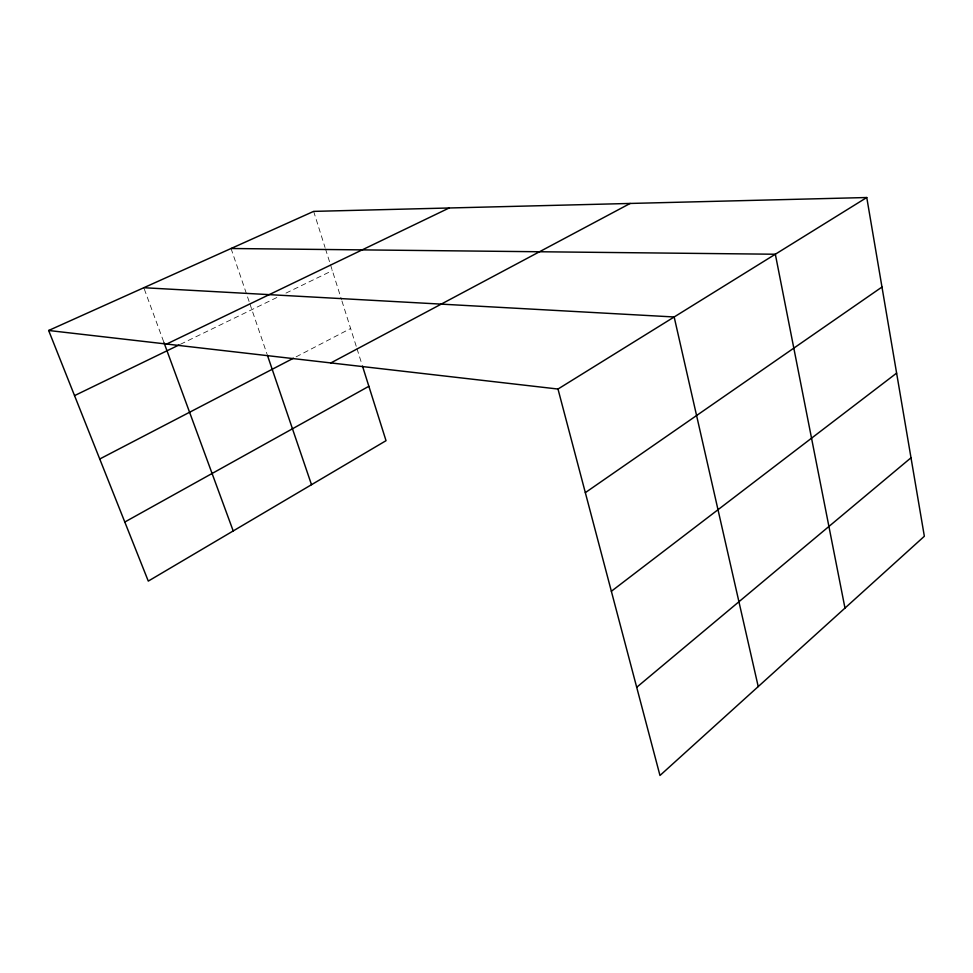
<?xml version="1.0" encoding="UTF-8"?>
<svg xmlns="http://www.w3.org/2000/svg" width="973" height="973" viewBox="0 0 973 973"><rect width="100%" height="100%" fill="white"/><g stroke="black" fill="none" stroke-linecap="round" stroke-linejoin="round"><path stroke-width="0.73" stroke-dasharray="4.87 3.65" d="M296.12 356.848L350.621 328.497M180.467 344.26L277.779 297.069M285.965 293.104L332.34 270.616M144.32 289.115L163.902 342.387M231.051 248.504L249.453 302.53M249.927 303.953L266.87 353.673M313.647 211.384L325.055 247.495M325.505 248.942L330.066 263.391M330.516 264.838L341.487 299.55M341.937 300.998L356.544 347.276M357.006 348.723L362.017 364.62"/><path stroke-width="1.46" d="M636.695 687.291L911.008 457.784M611.36 591.268L896.607 373.133M585.332 492.642L881.976 287.035M557.991 389.042L866.761 197.519L924.35 536.269L659.974 775.481L557.991 389.042L48.65 330.492L148.285 581.1L386.026 440.684L362.479 366.055M124.799 522.027L368.864 386.293M330.856 362.929L630.151 203.454M99.745 459.001L293.457 358.222M74.544 395.622L179.117 344.916M166.614 344.053L449.161 207.991M48.65 330.492L313.647 211.384L866.761 197.519M231.051 248.504L775.335 254.233L844.978 608.089M143.809 287.716L674.167 316.979L758.222 686.585M163.902 342.387L233.204 530.942M267.356 355.084L311.506 484.7"/></g></svg>
